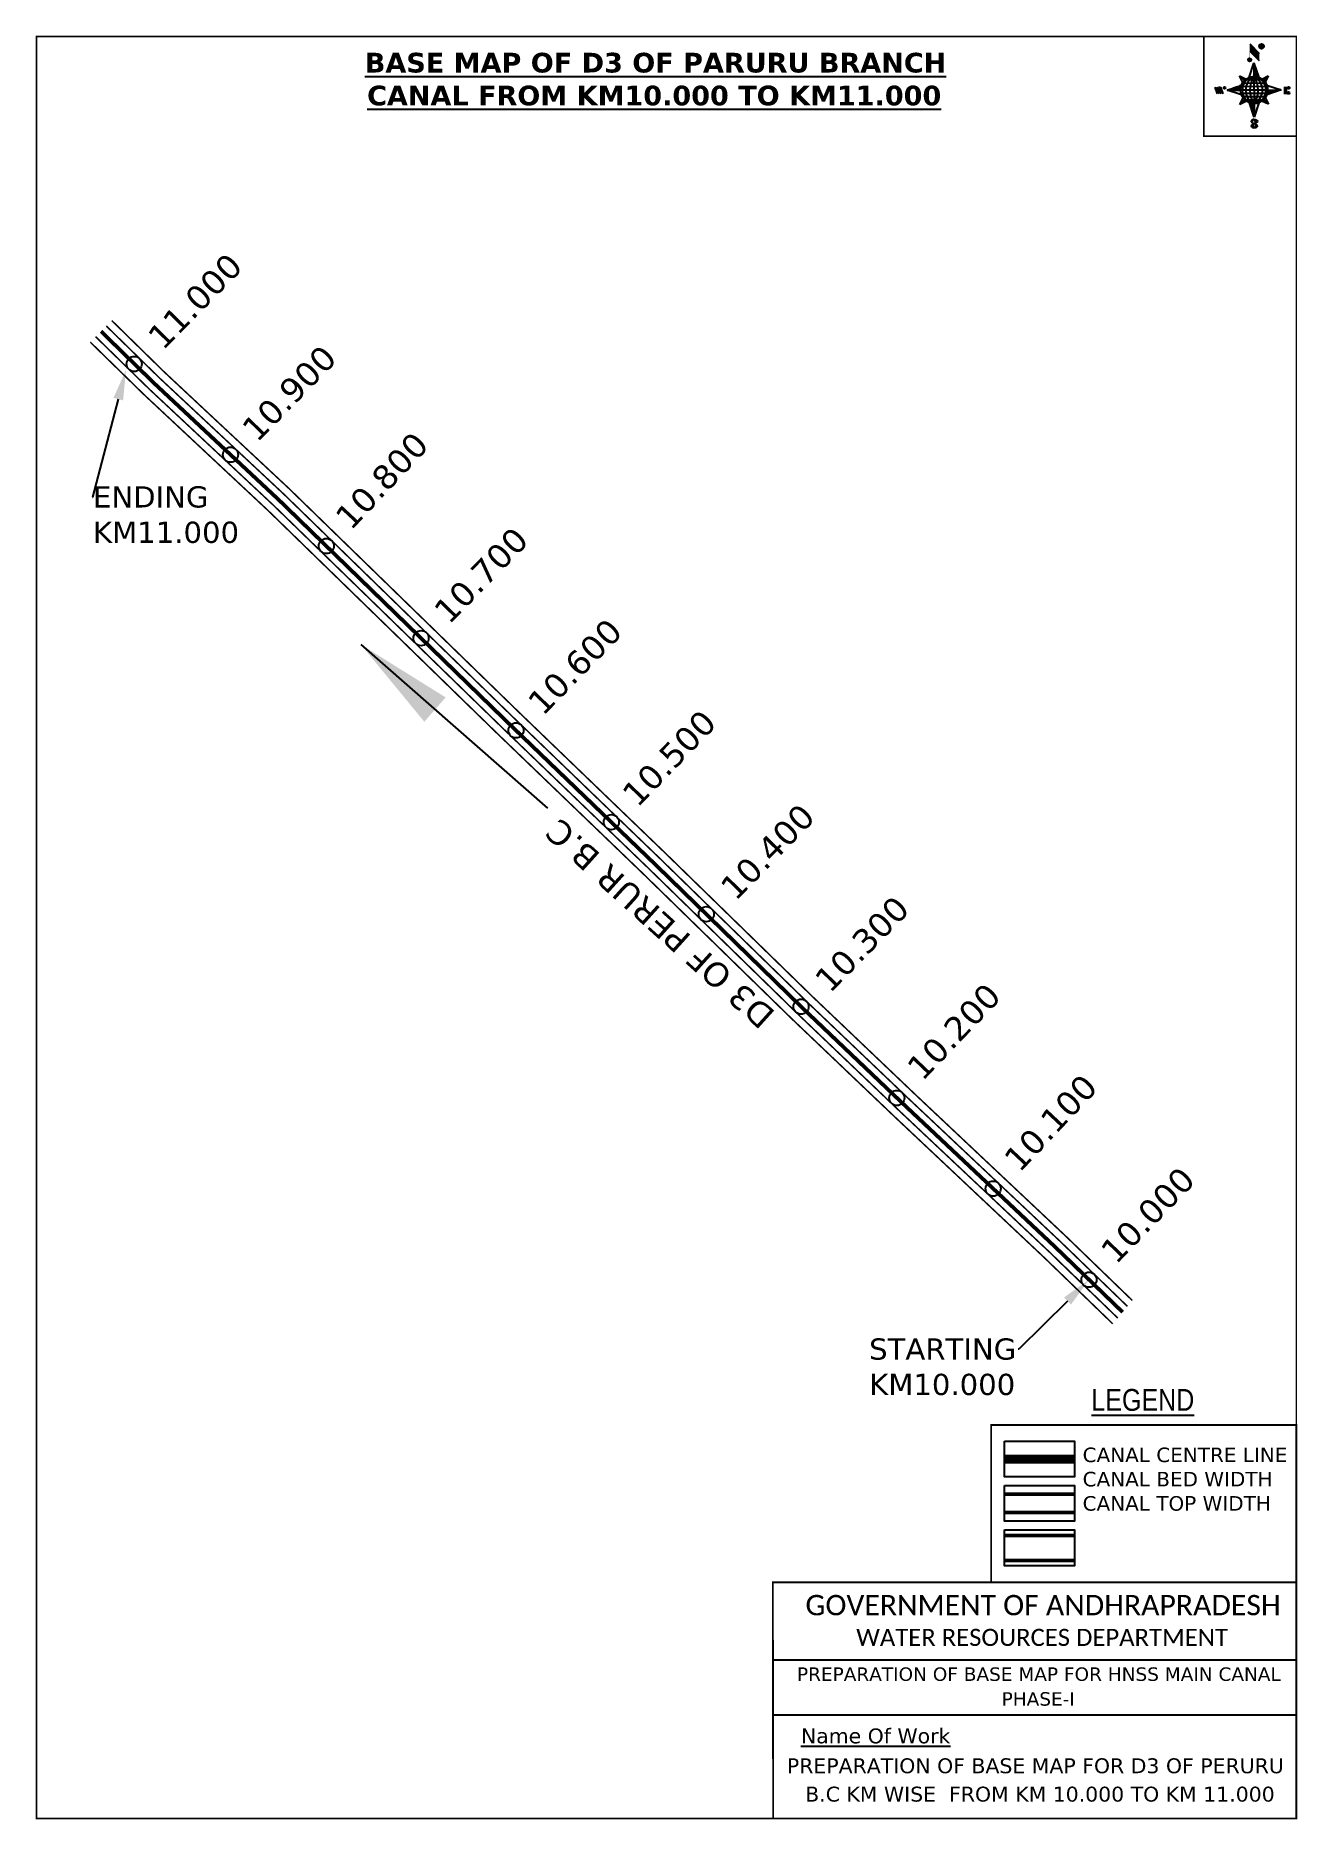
# Model space of a CAD drawing. Header units: inches. Extents: x 730743 to 731575, y 1630044 to 1631220.
import ezdxf
from ezdxf import colors
from ezdxf.entities.mleader import LeaderData, LeaderLine
from ezdxf.enums import TextEntityAlignment as Align
from ezdxf.math import Vec2, Vec3

# ---------------------------------------------------------------- set-up
doc = ezdxf.new("R2010")
doc.units = ezdxf.units.IN
doc.header["$MEASUREMENT"] = 0
doc.header["$PDMODE"] = 32
doc.header["$PDSIZE"] = 10
doc.linetypes.add('HIDDEN2', pattern=[0.1875, 0.125, -0.0625])
for name, color, linetype in [('AQUADUCT', 1, 'Continuous'), ('bord', 1, 'Continuous'), ('CANAL1', 1, 'Continuous'), ('CSMark', 72, 'Continuous'), ('DCBMS', 232, 'Continuous'), ('PAGE', 7, 'Continuous'), ('STRUCTURE', 5, 'Continuous'), ('TEXT', 7, 'Continuous'), ('VILLAGE STONES', 240, 'Continuous')]:
    doc.layers.add(name, color=color, linetype=linetype)
doc.styles.add('ARIALN', font='ARIALN_1.TTF')
doc.styles.get("Standard").update_dxf_attribs({"font": 'verdana_0.ttf'})
doc.dimstyles.get("Standard").update_dxf_attribs({"dimtxt": 0.18, "dimasz": 0.18, "dimexe": 0.18, "dimexo": 0.0625, "dimgap": 0.09, "dimtad": 0, "dimtih": 1, "dimtoh": 1, "dimdec": 4, "dimzin": 0, "dimdsep": 46, "dimtxsty": 'Standard', "dimcen": 0.09, "dimadec": 0, "dimazin": 0, "dimtfac": 1, "dimtdec": 4, "dimtofl": 0, "dimtmove": 0, "dimatfit": 3, "dimfxl": 0, "dimtolj": 1, "dimtzin": 0, "dimarcsym": 0})
pattern_1 = [(267.297113149, (-8720374.938, 50637915.138), (10.5367255337, -0.497431438), [])]
pattern_2 = [(357.297113149, (-8720374.938, 50637915.138), (0.497431438, 10.5367255337), [])]

# ---------------------------------------------------------------- blocks, each defined once
blk = doc.blocks.new('*X17')
at = {"color": 0, "linetype": 'Continuous'}
for p, q in [((6321.6, 240.5), (6322.3, 241.2)), ((6321.6, 240.3), (6322.3, 241)), ((6321.6, 240.1), (6322.3, 240.8)), ((6321.6, 239.9), (6322.4, 240.7)), ((6321.6, 239.8), (6322.4, 240.6)), ((6321.6, 239.6), (6322.5, 240.5)), ((6321.6, 239.4), (6322.5, 240.3)), ((6321.6, 239.2), (6322.6, 240.2)), ((6321.7, 239.1), (6322.6, 240.1)), ((6321.8, 240.8), (6322.4, 241.4)), ((6321.8, 239), (6322.7, 240)), ((6321.8, 239), (6322.8, 239.9)), ((6321.9, 238.9), (6322.9, 239.8)), ((6322, 238.8), (6323, 239.7)), ((6322.1, 241.3), (6322.4, 241.6)), ((6322.1, 238.7), (6323.1, 239.6)), ((6322.2, 238.6), (6323.1, 239.6)), ((6322.3, 238.5), (6323.2, 239.5)), ((6322.4, 238.5), (6323.3, 239.4)), ((6322.5, 238.4), (6323.4, 239.3)), ((6322.7, 238.4), (6323.6, 239.3)), ((6322.8, 238.3), (6323.7, 239.2)), ((6322.9, 238.3), (6323.8, 239.1)), ((6323.1, 238.2), (6323.9, 239.1)), ((6323.2, 238.2), (6324, 239)), ((6323.3, 238.2), (6324.2, 239)), ((6323.5, 238.1), (6324.3, 238.9)), ((6323.7, 238.1), (6324.4, 238.9)), ((6323.8, 238.1), (6324.6, 238.8)), ((6324.1, 238.2), (6324.7, 238.8)), ((6324.3, 238.3), (6324.9, 238.8)), ((6324.6, 238.3), (6325.1, 238.8)), ((6324.8, 238.4), (6325.2, 238.8)), ((6325.1, 238.5), (6325.4, 238.8)), ((6325.4, 238.6), (6325.6, 238.8))]:
    blk.add_line(p, q, dxfattribs=at)
blk = doc.blocks.new('*X16')
at = {"color": 0, "linetype": 'Continuous'}
for p, q in [((6324.4, 240.3), (6324.5, 240.4)), ((6324.6, 240.3), (6324.8, 240.5)), ((6324.7, 240.2), (6325, 240.5)), ((6324.8, 240.2), (6325.2, 240.6)), ((6325, 240.1), (6325.5, 240.6)), ((6325.1, 240.1), (6325.6, 240.6)), ((6325.2, 240), (6325.8, 240.6)), ((6325.3, 240), (6326, 240.6)), ((6325.4, 239.9), (6326.1, 240.6)), ((6325.5, 239.8), (6326.2, 240.5)), ((6325.6, 239.8), (6326.3, 240.5)), ((6325.7, 239.7), (6326.5, 240.4)), ((6325.9, 239.6), (6326.6, 240.3)), ((6326, 239.5), (6326.7, 240.3)), ((6326, 239.4), (6326.8, 240.2)), ((6326.1, 239.3), (6327, 240.2)), ((6326.2, 239.3), (6327.1, 240.1)), ((6326.3, 239.2), (6327.1, 240)), ((6326.4, 239.1), (6327.2, 239.9)), ((6326.5, 239), (6327.3, 239.8)), ((6326.5, 238.9), (6327.4, 239.7)), ((6326.6, 238.8), (6327.5, 239.6)), ((6326.7, 238.7), (6327.5, 239.5)), ((6326.8, 238.6), (6327.6, 239.4)), ((6326.8, 238.5), (6327.7, 239.3)), ((6326.8, 236.5), (6327.4, 237)), ((6326.9, 238.3), (6327.8, 239.2)), ((6326.9, 238.2), (6327.9, 239.1)), ((6326.9, 236.8), (6327.6, 237.4)), ((6327, 238.1), (6327.8, 239)), ((6327, 237.9), (6327.8, 238.8)), ((6327, 237.8), (6327.8, 238.6)), ((6327, 237.6), (6327.8, 238.4)), ((6327, 237.4), (6327.8, 238.2)), ((6327, 237.3), (6327.8, 238)), ((6327, 237.1), (6327.8, 237.9))]:
    blk.add_line(p, q, dxfattribs=at)
blk = doc.blocks.new('H')
at = {"layer": 'bord', "extrusion": (0.000427885, 0.004792, 0.999988)}
h = blk.add_hatch(dxfattribs=at)
h.set_pattern_fill('LINE', color=8, scale=84.387686, angle=-2.7029, style=0)
h.set_pattern_definition(pattern_2)
h.paths.add_polyline_path([(-492, 786, -0.090992), (-448, 775), (-486, 912)])
h = blk.add_hatch(dxfattribs=at)
h.set_pattern_fill('LINE', color=8, scale=84.387686, angle=-92.7029, style=0)
h.set_pattern_definition(pattern_1)
h.paths.add_polyline_path([(-625, 665, -0.090992), (-615, 710), (-751, 671)])
h = blk.add_hatch(dxfattribs=at)
h.set_pattern_fill('LINE', color=8, scale=84.387686, angle=-2.7029, style=0)
h.set_pattern_definition(pattern_2)
h.paths.add_polyline_path([(-504, 533, -0.090992), (-549, 543), (-510, 406)])
h = blk.add_hatch(dxfattribs=at)
h.set_pattern_fill('LINE', color=8, scale=84.387686, angle=-92.7029, style=0)
h.set_pattern_definition(pattern_1)
h.paths.add_polyline_path([(-246, 647), (-372, 653, -0.090992), (-382, 609)])
for p, q in [((-519, 1020, -1217), (-435, 927, -1216)), ((-516, 1087, -1217), (-432, 994, -1217)), ((-538, 774, -1216), (-487, 906, -1216)), ((-487, 906, -1216), (-493, 780, -1216)), ((-487, 906, -1216), (-448, 769, -1216)), ((-865, 701, -1215), (-847, 638, -1215)), ((-847, 700, -1215), (-829, 637, -1215)), ((-829, 699, -1215), (-811, 636, -1215)), ((-829, 699, -1215), (-811, 698, -1215)), ((-811, 698, -1215), (-794, 635, -1215)), ((-752, 665, -1215), (-615, 704, -1215)), ((-627, 794, -1216), (-567, 760, -1216)), ((-627, 794, -1216), (-584, 747, -1215)), ((-599, 731, -1215), (-627, 794, -1216)), ((-421, 753, -1216), (-359, 781, -1216)), ((-359, 781, -1216), (-405, 739, -1216)), ((-359, 781, -1216), (-392, 721, -1215)), ((-379, 693, -1215), (-246, 641, -1215)), ((-213, 669, -1215), (-217, 601, -1215)), ((-752, 665, -1215), (-625, 659, -1215)), ((-619, 614, -1215), (-752, 665, -1215)), ((-639, 526, -1214), (-606, 585, -1215)), ((-639, 526, -1214), (-593, 568, -1215)), ((-577, 553, -1215), (-639, 526, -1214)), ((-511, 400, -1214), (-549, 537, -1214)), ((-460, 533, -1215), (-511, 400, -1214)), ((-505, 527, -1214), (-511, 400, -1214)), ((-371, 513, -1214), (-431, 546, -1215)), ((-371, 513, -1214), (-414, 560, -1215)), ((-399, 576, -1215), (-371, 513, -1214)), ((-246, 641, -1215), (-383, 603, -1215)), ((-373, 647, -1215), (-246, 641, -1215)), ((-197, 600, -1215), (-194, 668, -1215))]:
    blk.add_line(p, q, dxfattribs=at)
at = {"layer": 'bord', "color": 8, "linetype": 'ByBlock', "extrusion": (0.000427885, 0.004792, 0.999988)}
for p, q in [((-375, 679, -1215), (-620, 691, -1215)), ((-386, 711, -1215), (-605, 722, -1215)), ((-411, 744, -1216), (-578, 752, -1216)), ((-493, 780, -1216), (-505, 527, -1214)), ((-373, 647, -1215), (-625, 659, -1215)), ((-378, 616, -1215), (-623, 628, -1215)), ((-392, 585, -1215), (-611, 595, -1215)), ((-420, 555, -1215), (-587, 562, -1215))]:
    blk.add_line(p, q, dxfattribs=at)
at = {"layer": 'bord', "extrusion": (0.000427885, 0.004792, 0.999988), "elevation": -1212}
for points, const_width in [([(-522, 960), (-516, 1093)], 1.61), ([(-434, 933), (-428, 1066)], 1.61), ([(-870, 707), (-846, 706)], 0.642), ([(-829, 643), (-821, 678)], 0.642), ([(-793, 641), (-782, 694)], 0.642), ([(-223, 676), (-174, 673)], 0.706), ([(-829, 643), (-855, 644)], 0.642), ([(-811, 642), (-784, 641)], 0.642), ([(-177, 605), (-226, 607)], 0.706), ([(-195, 645), (-185, 644)], 0.706)]:
    blk.add_lwpolyline(points, dxfattribs=dict(at, const_width=const_width))
for points, const_width in [([(-414, 1073, 1), (-398, 1058, 1)], 22.3), ([(-530, 950, 1), (-520, 939, 1)], 14.8), ([(-776, 697, 1), (-769, 690, 1)], 8.9), ([(-180, 618, 1), (-173, 611, 1)], 9.79), ([(-178, 667, 1), (-171, 660, 1)], 9.79), ([(-490, 362, 1), (-498, 369, 1)], 11.1), ([(-525, 322, 1), (-533, 329, 1)], 11.1)]:
    blk.add_lwpolyline(points, format="xyb", close=True, dxfattribs=dict(at, const_width=const_width))
for points in [[(-537, 317), (-531, 310), (-520, 307), (-505, 307), (-494, 310), (-486, 318), (-487, 326), (-491, 333), (-494, 336), (-503, 341), (-522, 347), (-530, 352), (-534, 355), (-537, 363), (-537, 373), (-530, 381), (-520, 384), (-504, 384), (-493, 380), (-487, 373)], [(-522, 348), (-526, 354), (-528, 361), (-528, 371), (-526, 375), (-521, 381), (-515, 384)], [(-505, 307), (-499, 312), (-497, 319), (-497, 327), (-501, 335), (-509, 343)]]:
    blk.add_lwpolyline(points, dxfattribs=at)
at = {"layer": 'bord', "extrusion": (0.000427885, 0.004792, 0.999988)}
for centre, radius in [((-406, 1065, -1212), 22.3), ((-525, 944, -1212), 14.8), ((-773, 694, -1212), 8.9), ((-498, 659, -1212), 127), ((-177, 615, -1212), 9.79), ((-174, 663, -1212), 9.79), ((-494, 365, -1212), 11.1), ((-529, 325, -1212), 11.1)]:
    blk.add_circle(centre, radius, dxfattribs=at)
at = {"layer": 'bord', "color": 8, "linetype": 'ByBlock', "extrusion": (0.000427885, 0.004792, 0.999988)}
for centre, radius, start, end in [((-482, 658, -1212), 128, 94.9254, 259.6691), ((-437, 656, -1212), 141, 113.2864, 241.308), ((-316, 651, -1212), 222, 142.5892, 212.0053), ((-560, 662, -1212), 141, 293.2864, 61.308), ((-681, 668, -1212), 222, 322.5892, 32.0053), ((-515, 660, -1212), 128, 274.9254, 79.6691)]:
    blk.add_arc(centre, radius, start, end, dxfattribs=at)
at = {"layer": 'bord', "extrusion": (0.000427885, 0.004792, 0.999988)}
for points in [[(-516, 1093, -1212), (-431, 1000, -1212), (-519, 1026, -1212), (-434, 933, -1212)], [(-864, 707, -1212), (-846, 706, -1212), (-846, 644, -1212), (-829, 643, -1212)], [(-829, 705, -1212), (-811, 704, -1212), (-811, 642, -1212), (-793, 641, -1212)], [(-193, 674, -1212), (-197, 606, -1212), (-213, 675, -1212), (-216, 607, -1212)]]:
    blk.add_solid(points, dxfattribs=at)
at = {"layer": 'bord', "extrusion": (0.000427885, 0.004792, 0.999988), "xscale": 7.977342409717546, "yscale": 7.977342408231451, "zscale": 7.977342408476333, "rotation": 138.0840426661453}
for name, p in [('*X16', (38301, -31929, -1212)), ('*X17', (38314, -31951, -1212))]:
    blk.add_blockref(name, p, dxfattribs=at)

msp = doc.modelspace()

# ---------------------------------------------------------------- linework, layer by layer
at = {"layer": 'CANAL1', "color": 5, "const_width": 1}
for points in [[(731463, 1630382.3), (731418.7, 1630425.1), (731319.7, 1630518.3), (731252.4, 1630582.4), (731153.9, 1630678.4), (731058.1, 1630770.6), (730906.7, 1630917.9), (730824.5, 1630994.7), (730789.5, 1631028.9)], [(731456.6, 1630374.6), (731411.8, 1630417.9), (731312.8, 1630511), (731245.5, 1630575.2), (731147, 1630671.3), (731051.2, 1630763.4), (730899.8, 1630910.6), (730817.6, 1630987.5), (730782.4, 1631021.9)], [(731463, 1630382.3), (731424, 1630420)], [(731456.6, 1630374.6), (731417.1, 1630412.7)]]:
    msp.add_lwpolyline(points, dxfattribs=at)
at = {"layer": 'CANAL1', "color": 200, "const_width": 1}
for points in [[(731466.2, 1630386.2), (731422.2, 1630428.7), (731323.2, 1630521.9), (731255.9, 1630586), (731157.4, 1630682), (731061.6, 1630774.2), (730910.2, 1630921.5), (730828, 1630998.3), (730793.1, 1631032.5)], [(731453.3, 1630370.8), (731408.4, 1630414.2), (731309.4, 1630507.4), (731242, 1630571.6), (731143.5, 1630667.7), (731047.7, 1630759.8), (730896.4, 1630907), (730814.1, 1630983.9), (730778.9, 1631018.3)], [(731466.2, 1630386.2), (731427.4, 1630423.7)], [(731453.3, 1630370.8), (731413.7, 1630409.1)]]:
    msp.add_lwpolyline(points, dxfattribs=at)
at = {"layer": 'CANAL1', "color": 1, "linetype": 'HIDDEN2', "ltscale": 100, "const_width": 2.5}
for points in [[(731459.8, 1630378.5), (731415.3, 1630421.5), (731316.3, 1630514.7), (731249, 1630578.8), (731150.5, 1630674.8), (731054.7, 1630767), (730903.3, 1630914.2), (730821.1, 1630991.1), (730786, 1631025.4)], [(731459.8, 1630378.5), (731420.6, 1630416.4)]]:
    msp.add_lwpolyline(points, dxfattribs=at)
at = {"layer": 'CANAL1', "color": 1, "linetype": 'HIDDEN2', "ltscale": 100, "const_width": 6, "elevation": -0.4}
msp.add_lwpolyline([(731428, 1630281.6), (731381.9, 1630281.6)], dxfattribs=at)
at = {"layer": 'CANAL1', "color": 5, "const_width": 2.4, "elevation": -0.4}
for points in [[(731428, 1630258.4), (731381.9, 1630258.4)], [(731428, 1630246.4), (731381.9, 1630246.4)]]:
    msp.add_lwpolyline(points, dxfattribs=at)
at = {"layer": 'CANAL1', "color": 200, "const_width": 2.4, "elevation": -0.4}
for points in [[(731428, 1630231.2), (731381.9, 1630231.2)], [(731428, 1630214.7), (731381.9, 1630214.7)]]:
    msp.add_lwpolyline(points, dxfattribs=at)
at = {"layer": 'PAGE', "const_width": 1}
msp.add_lwpolyline([(730743.4, 1631219.9), (730743.4, 1630044.6), (731574.4, 1630044.6), (731574.4, 1631219.9), (730743.4, 1631219.9)], dxfattribs=at)
at = {"layer": 'PAGE'}
for points, const_width in [([(731574.4, 1631219.9), (731513.3, 1631219.9), (731513.3, 1631154.1), (731574.4, 1631154.1)], 1), ([(731574.4, 1630200.3), (731373.1, 1630200.3), (731373.1, 1630304.1), (731574.4, 1630304.1)], 1.2), ([(731229.1, 1630200.3), (731574.4, 1630200.3), (731574.4, 1630044.6), (731229.3, 1630044.6)], 1.2)]:
    msp.add_lwpolyline(points, close=True, dxfattribs=dict(at, const_width=const_width))
at = {"layer": 'PAGE', "elevation": -0.4}
for points in [[(731381.9, 1630293.4), (731428, 1630293.4), (731428, 1630269.9), (731381.9, 1630269.9)], [(731381.9, 1630264.1), (731428, 1630264.1), (731428, 1630240.6), (731381.9, 1630240.6)], [(731381.9, 1630234.9), (731428, 1630234.9), (731428, 1630211.3), (731381.9, 1630211.3)]]:
    msp.add_lwpolyline(points, close=True, dxfattribs=at)
at = {"layer": 'PAGE'}
for points in [[(731229.2, 1630149.3), (731574.4, 1630149.3)], [(731229.2, 1630112.9), (731574.4, 1630112.9)]]:
    msp.add_lwpolyline(points, dxfattribs=at)
at = {"layer": 'STRUCTURE', "color": 3}
for p in [(730807.9, 1631003.9), (730871.4, 1630944), (730934.6, 1630883.8), (730997.1, 1630823), (731059.7, 1630762.2), (731122.6, 1630701.7), (731185.2, 1630641), (731247.7, 1630580), (731310.9, 1630519.8), (731374.4, 1630460), (731437.6, 1630399.9), (731437.6, 1630399.9)]:
    msp.add_point(p, dxfattribs=at)

# ---------------------------------------------------------------- block references
at = {"layer": 'AQUADUCT', "color": 1, "xscale": 0.0703495379661093, "yscale": 0.07034953800030053, "zscale": 0.07034953795990817, "rotation": 3.078330607406165}
msp.add_blockref('H', (731584, 1631140.5, 85.4), dxfattribs=at)

# ---------------------------------------------------------------- texts
at = {"layer": 'CSMark', "color": 1}
for s, rotation, p in [('11.000', 45.6329, (730821.1, 1631017.9)), ('10.900', 45.6329, (730883.2, 1630957.2)), ('10.800', 46.9471, (730944.9, 1630898.9)), ('10.700', 45.789, (731009.8, 1630837.1)), ('10.600', 45.789, (731071.7, 1630776.8)), ('10.500', 46.11, (731134, 1630716.3)), ('10.400', 45.731, (731198.7, 1630654.7)), ('10.300', 45.731, (731261, 1630593.9)), ('10.200', 46.3779, (731321.9, 1630535.9)), ('10.100', 46.7324, (731385.9, 1630475.5)), ('10.000', 45.9787, (731449.6, 1630415)), ('10.000', 45.9787, (731449.6, 1630415))]:
    msp.add_text(s, height=16, rotation=rotation, dxfattribs=at).set_placement(p, align=Align.MIDDLE_LEFT)
at = {"layer": 'PAGE', "extrusion": (0.000201441, 0.004807, 0.999988), "style": 'ARIALN'}
msp.add_text('%%ULEGEND', height=14.4, rotation=359.9999, dxfattribs=at).set_placement((731473.1, 1630301.1, 7984), align=Align.MIDDLE)
at = {"layer": 'PAGE', "extrusion": (0.000201441, 0.004807, 0.999988)}
for s, height, p in [('PREPARATION OF BASE MAP FOR HNSS MAIN CANAL', 8.878, (731245, 1630115.8, 7983.1)), ('%%UName Of Work', 9.822, (731247.6, 1630074.6, 7981.7))]:
    msp.add_text(s, height=height, rotation=359.9999, dxfattribs=at).set_placement(p)
for s, height, p in [('PHASE-I', 8.88, (731404.1, 1630103.9, 7983)), ('PREPARATION OF BASE MAP FOR D3 OF PERURU', 9.822, (731402.2, 1630059.8, 7981.8)), (' B.C KM WISE  FROM KM 10.000 TO KM 11.000', 9.822, (731403.1, 1630041.1, 7981.8))]:
    msp.add_text(s, height=height, rotation=359.9999, dxfattribs=at).set_placement(p, align=Align.MIDDLE_CENTER)
at = {"layer": 'PAGE', "extrusion": (0.000201441, 0.004807, 0.999988), "attachment_point": 1, "text_direction": (1, -1e-06, -0.000201)}
for s, insert, char_height, width in [('CANAL CENTRE LINE CANAL BED WIDTH {\\H2.3741x; }CANAL TOP WIDTH{\\H1.9188x; }', (731433.4, 1630289.2, -0.4), 9.6, 168.926), ('\\pi3.5885;{\\fCalibri|b0|i0|c0|p34;\\H1.3333x;GOVERNMENT OF ANDHRAPRADESH\\P\\pi37.073;\\H0.83998x;WATER RESOURCES DEPARTMENT}', (731247, 1630192, -1.3), 10.059, 321.276)]:
    msp.add_mtext(s, dxfattribs=dict(at, insert=insert, char_height=char_height, width=width))
at = {"layer": 'TEXT', "color": 1, "insert": (730952, 1631209.1), "char_height": 13, "width": 395.395, "attachment_point": 1}
msp.add_mtext('\\pi7.9706;{\\fVerdana|b1|i0|c0|p34;\\LBASE MAP OF D3 OF PARURU BRANCH \\P\\pi9.468;CANAL FROM KM10.000 TO KM11.000}', dxfattribs=at)
at = {"layer": 'VILLAGE STONES', "color": 1}
msp.add_text('D3 OF PERUR B.C', height=16, rotation=137.9354, dxfattribs=at).set_placement((731231.6, 1630576))

# ---------------------------------------------------------------- leaders
at = {"layer": 'CANAL1', "color": 1}
msp.add_leader([(730957.4, 1630818.8), (731080.4, 1630710.9)], dimstyle='Standard', override={"dimasz": 65, "dimgap": 0.09, "dimtad": 0, "dimtfill": 2, "dimtfillclr": 5}, dxfattribs=at)
at = {"layer": 'DCBMS', "color": 5}
ml = msp.add_multileader_mtext('Standard', dxfattribs=at)
ml.set_content('ENDING \\PKM11.000', color=5)
ml.set_leader_properties()
ml.build(insert=Vec2(0, 0))
ml.multileader.update_dxf_attribs({"dogleg_length": 0.36, "arrow_head_size": 20})
ctx = ml.context
ctx.base_point, ctx.char_height, ctx.arrow_head_size, ctx.landing_gap_size, ctx.plane_origin = Vec3(730780.7, 1630916), 14, 20, 0.09, Vec3(731576.4, 1631217.2)
notes = []
notes.append((ctx, [(1, (1, 1, 0), (730780.3, 1630916), (1, 0), 0.36, [(0, [(730802.5, 1631000)], 0, [])])]))
ctx.mtext.insert, ctx.mtext.width, ctx.mtext.flow_direction = Vec3(730780.7, 1630923.2), 121.426, 5
ml = msp.add_multileader_mtext('Standard', dxfattribs=at)
ml.set_content('STARTING \\PKM10.000', color=5)
ml.set_leader_properties()
ml.build(insert=Vec2(0, 0))
ml.multileader.update_dxf_attribs({"dogleg_length": 0.36, "arrow_head_size": 20})
ctx = ml.context
ctx.base_point, ctx.char_height, ctx.arrow_head_size, ctx.landing_gap_size, ctx.plane_origin = Vec3(731292.5, 1630354), 14, 20, 0.09, Vec3(732341.3, 1630369.4)
notes.append((ctx, [(0, (1, 1, 0), (731391.3, 1630354), (-1, 0), 0.36, [(0, [(731437.6, 1630399.9)], 0, [])])]))
ctx.mtext.insert, ctx.mtext.width, ctx.mtext.flow_direction = Vec3(731292.6, 1630361.2), 121.426, 5
for ctx, leaders in notes:
    for number, flags, end, landing, length, lines in leaders:
        leader = LeaderData()
        leader.index, (leader.has_last_leader_line, leader.has_dogleg_vector, leader.attachment_direction) = number, flags
        leader.last_leader_point, leader.dogleg_vector, leader.dogleg_length = Vec3(end), Vec3(landing), length
        for number, points, colour, breaks in lines:
            line = LeaderLine()
            line.index, line.vertices, line.color, line.breaks = number, Vec3.list(points), colors.encode_raw_color(colour), breaks
            leader.lines.append(line)
        ctx.leaders.append(leader)

doc.saveas('drawing.dxf')
